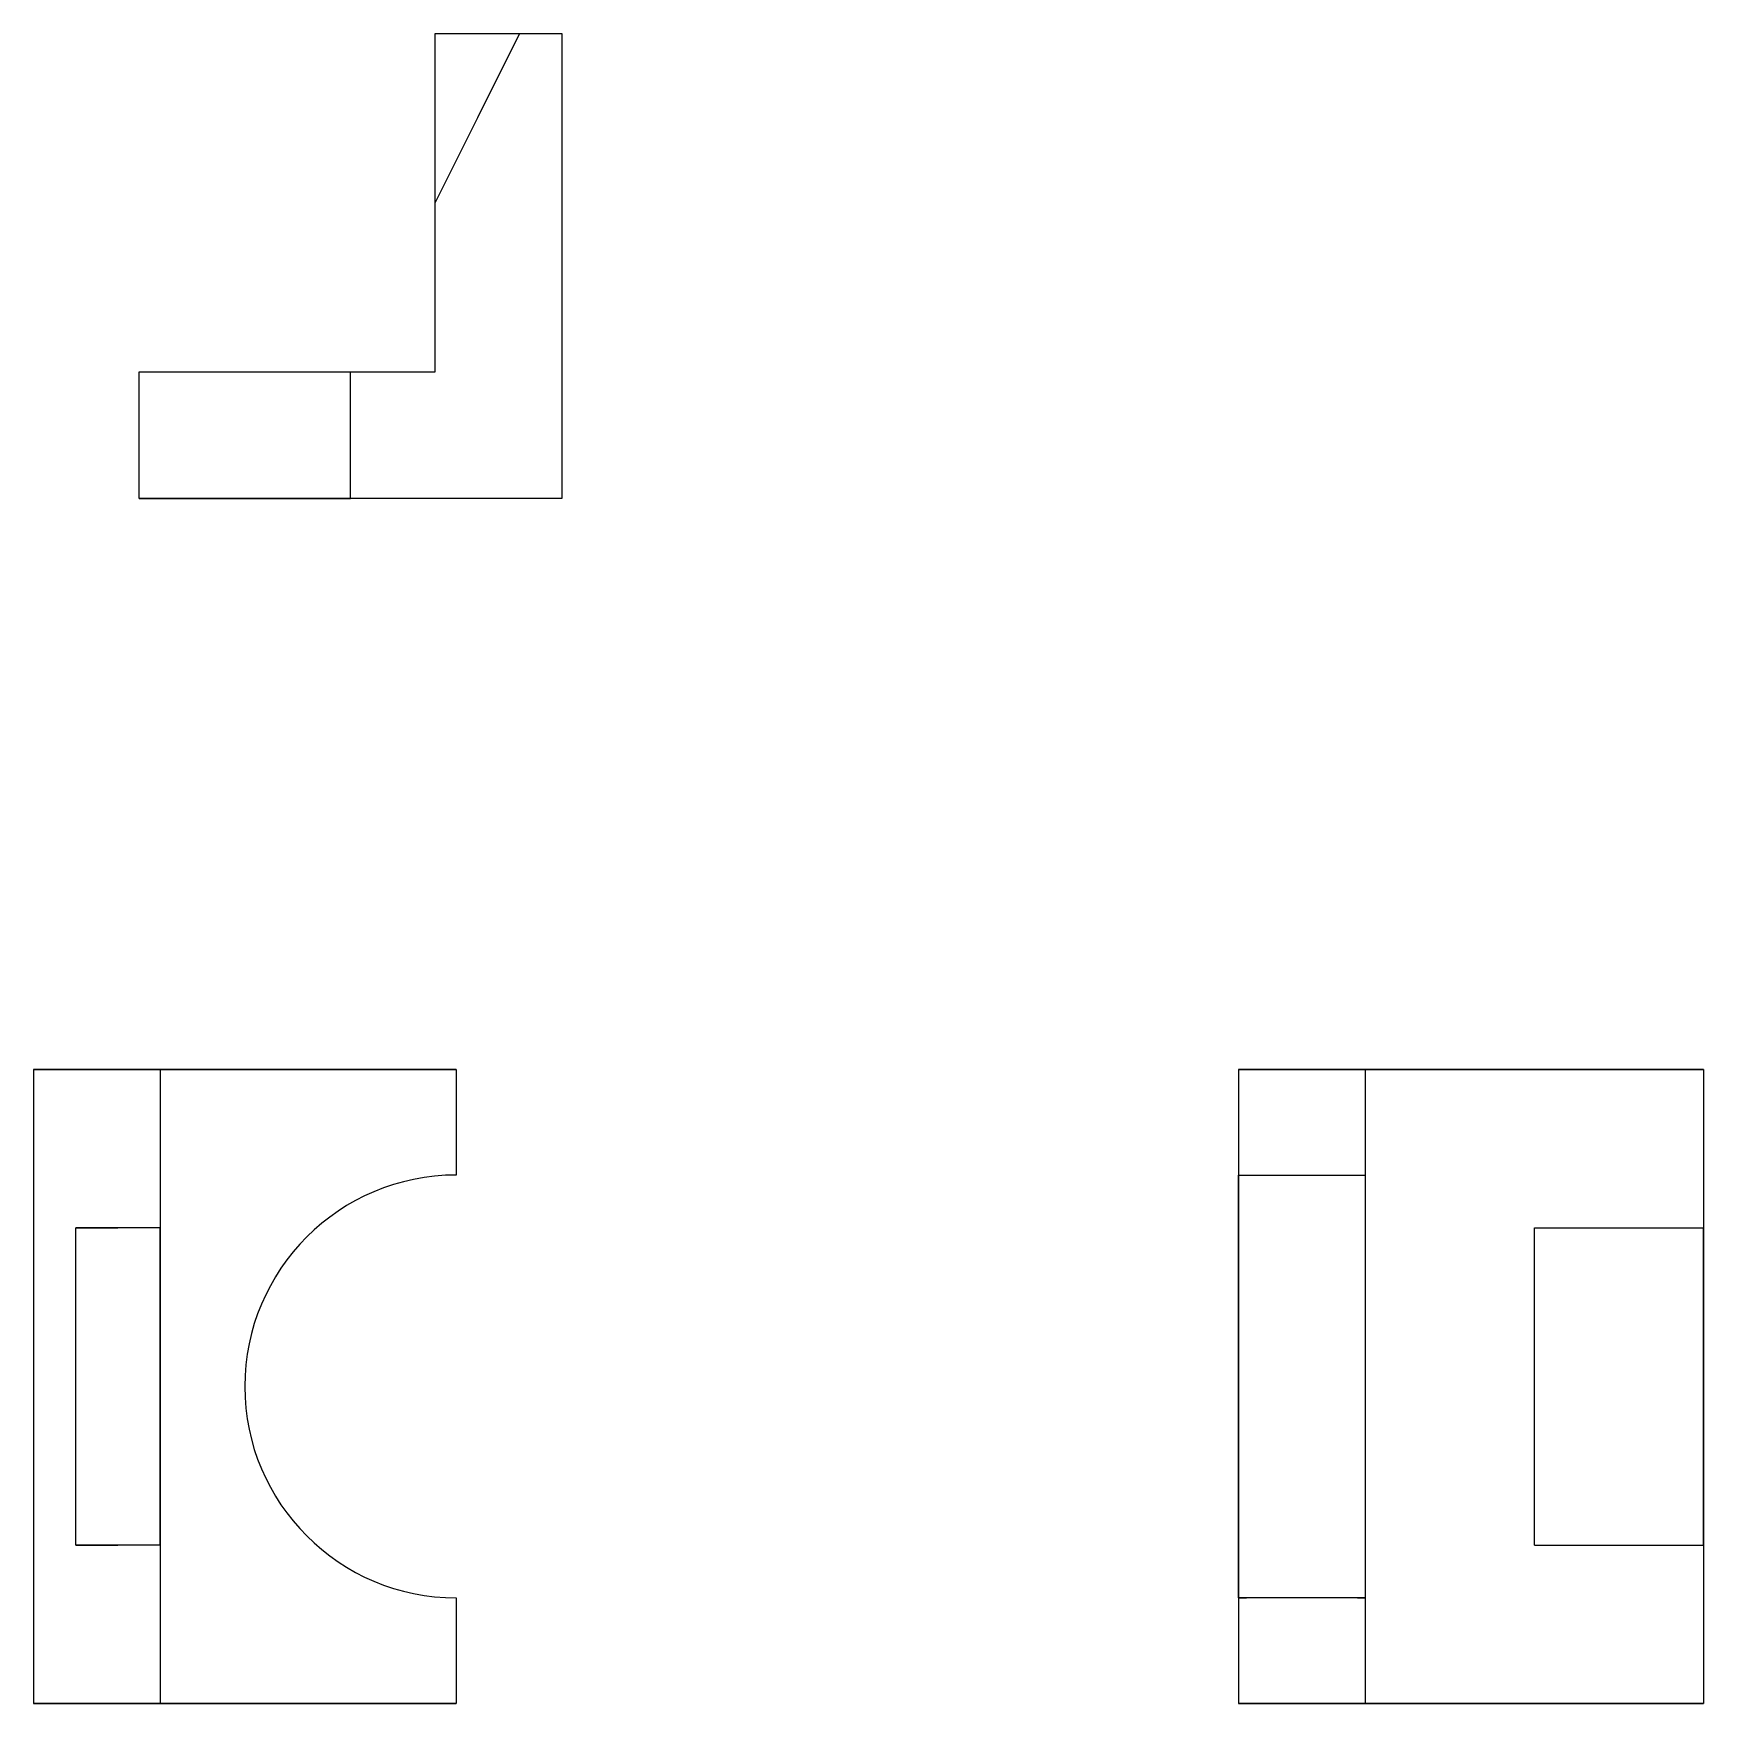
# Model space of a CAD drawing. Header units: millimetres. Extents: x 2 to 160, y 2 to 160.
import ezdxf

# ---------------------------------------------------------------- set-up
doc = ezdxf.new("R2010")
doc.units = ezdxf.units.MM
doc.layers.add('可见轮廓', color=7, linetype='Continuous')
doc.layers.add('隐藏线', color=5, linetype='Continuous')

msp = doc.modelspace()

# ---------------------------------------------------------------- linework, layer by layer
at = {"layer": '可见轮廓'}
for p, q in [((40, 144), (40, 160)), ((40, 160), (46, 160)), ((46, 160), (52, 160)), ((52, 160), (52, 138)), ((40, 138), (40, 144)), ((40, 128), (40, 138)), ((52, 138), (52, 116)), ((12, 122), (12, 128)), ((12, 128), (26, 128)), ((12, 116), (12, 128)), ((26, 128), (32, 128)), ((32, 128), (40, 128)), ((32, 127.25), (32, 128)), ((12, 116), (12, 122)), ((32, 116), (12, 116)), ((32, 116), (32, 116.75)), ((52, 116), (32, 116)), ((2, 62), (22, 62)), ((2, 62), (2, 32)), ((22, 62), (42, 62)), ((42, 62), (42, 57)), ((116, 62), (116, 57)), ((116, 62), (122, 62)), ((122, 62), (128, 62)), ((128, 62), (138, 62)), ((128, 62), (128, 57)), ((138, 62), (144, 62)), ((144, 62), (160, 62)), ((160, 62), (160, 47)), ((42, 57), (42, 52)), ((116, 57), (116, 52)), ((128, 57), (128, 52)), ((116, 52), (122, 52)), ((116, 51.59), (116, 52)), ((116, 52), (116, 12)), ((116, 50.45), (116, 51.59)), ((122, 52), (128, 52)), ((128, 52), (128, 51.9)), ((128, 51.9), (128, 51.62)), ((128, 51.62), (128, 51.15)), ((128, 51.15), (128, 50.52)), ((116, 48.61), (116, 50.45)), ((128, 50.52), (128, 49.69)), ((128, 49.69), (128, 48.71)), ((116, 46.14), (116, 48.61)), ((128, 48.71), (128, 47.57)), ((128, 47.57), (128, 46.28)), ((116, 43.1), (116, 46.14)), ((128, 46.28), (128, 44.82)), ((144, 32), (144, 47)), ((144, 47), (152, 47)), ((152, 47), (160, 47)), ((160, 32), (160, 47)), ((128, 44.82), (128, 43.23)), ((116, 39.64), (116, 43.1)), ((128, 43.23), (128, 41.54)), ((128, 41.54), (128, 39.75)), ((116, 35.9), (116, 39.64)), ((128, 39.75), (128, 37.88)), ((128, 37.88), (128, 35.95)), ((116, 32), (116, 35.9)), ((128, 35.95), (128, 33.98)), ((128, 33.98), (128, 32)), ((2, 32), (2, 2)), ((116, 28.1), (116, 32)), ((128, 32), (128, 30.02)), ((144, 17), (144, 32)), ((160, 17), (160, 32)), ((128, 30.02), (128, 28.05)), ((116, 24.36), (116, 28.1)), ((128, 28.05), (128, 26.12)), ((128, 26.12), (128, 24.25)), ((116, 20.9), (116, 24.36)), ((128, 24.25), (128, 22.46)), ((128, 22.46), (128, 20.77)), ((116, 17.86), (116, 20.9)), ((128, 20.77), (128, 19.18)), ((128, 19.18), (128, 17.72)), ((116, 15.39), (116, 17.86)), ((128, 17.72), (128, 16.43)), ((128, 16.43), (128, 15.29)), ((144, 17), (152, 17)), ((152, 17), (160, 17)), ((160, 17), (160, 2)), ((116, 13.55), (116, 15.39)), ((128, 15.29), (128, 14.31)), ((128, 14.31), (128, 13.48)), ((116, 12.41), (116, 13.55)), ((128, 13.48), (128, 12.85)), ((128, 12.85), (128, 12.38)), ((42, 12), (42, 7)), ((116, 12), (116, 12.41)), ((116, 12), (116, 7)), ((122, 12), (116, 12)), ((116, 12), (116.75, 12)), ((128, 12), (122, 12)), ((127.25, 12), (128, 12)), ((128, 12.38), (128, 12.1)), ((128, 12.1), (128, 12)), ((128, 12), (128, 7)), ((42, 7), (42, 2)), ((116, 7), (116, 2)), ((128, 7), (128, 2)), ((2, 2), (22, 2)), ((22, 2), (42, 2)), ((116, 2), (122, 2)), ((122, 2), (128, 2)), ((128, 2), (138, 2)), ((138, 2), (144, 2)), ((144, 2), (160, 2))]:
    msp.add_line(p, q, dxfattribs=at)
for start, end in [(90, -180), (-180, -90)]:
    msp.add_arc((42, 32), 20, start, end, dxfattribs=at)
at = {"layer": '隐藏线'}
for p, q in [((40, 152), (40, 160)), ((40, 160), (44, 160)), ((44, 160), (46, 160)), ((48, 160), (44, 152)), ((46, 160), (48, 160)), ((40, 144), (40, 152)), ((44, 152), (40, 144)), ((12, 128), (13.93, 128)), ((13.93, 128), (15.85, 128)), ((15.85, 128), (17.73, 128)), ((17.73, 128), (19.56, 128)), ((19.56, 128), (21.31, 128)), ((21.31, 128), (22.98, 128)), ((22.98, 128), (24.55, 128)), ((24.55, 128), (26, 128)), ((26, 128), (27.34, 128)), ((27.34, 128), (28.54, 128)), ((28.54, 128), (29.57, 128)), ((29.57, 128), (30.44, 128)), ((30.44, 128), (31.11, 128)), ((31.11, 128), (31.6, 128)), ((31.6, 128), (31.9, 128)), ((31.9, 128), (32, 128)), ((32, 122), (32, 128)), ((32, 116), (32, 122)), ((12, 116), (15.9, 116)), ((15.9, 116), (19.64, 116)), ((19.64, 116), (23.1, 116)), ((23.1, 116), (26.14, 116)), ((26.14, 116), (28.61, 116)), ((28.61, 116), (30.45, 116)), ((30.45, 116), (31.59, 116)), ((31.59, 116), (32, 116)), ((8, 62), (2, 62)), ((14, 62), (8, 62)), ((14, 62), (14, 47)), ((14, 62), (14, 32)), ((22, 62), (14, 62)), ((28, 62), (22, 62)), ((42, 62), (28, 62)), ((116, 62), (116, 32)), ((138, 62), (116, 62)), ((128, 62), (128, 32)), ((160, 62), (138, 62)), ((160, 62), (160, 32)), ((8, 47), (6, 47)), ((6, 32), (6, 47)), ((6, 47), (10, 47)), ((10, 47), (8, 47)), ((14, 47), (10, 47)), ((14, 32), (14, 47)), ((6, 17), (6, 32)), ((14, 17), (14, 32)), ((14, 32), (14, 2)), ((116, 32), (116, 2)), ((128, 32), (128, 2)), ((160, 32), (160, 2)), ((8, 17), (6, 17)), ((6, 17), (10, 17)), ((10, 17), (8, 17)), ((14, 17), (10, 17)), ((14, 17), (14, 2)), ((8, 2), (2, 2)), ((14, 2), (8, 2)), ((22, 2), (14, 2)), ((28, 2), (22, 2)), ((42, 2), (28, 2)), ((138, 2), (116, 2)), ((160, 2), (138, 2))]:
    msp.add_line(p, q, dxfattribs=at)

doc.saveas('drawing.dxf')
